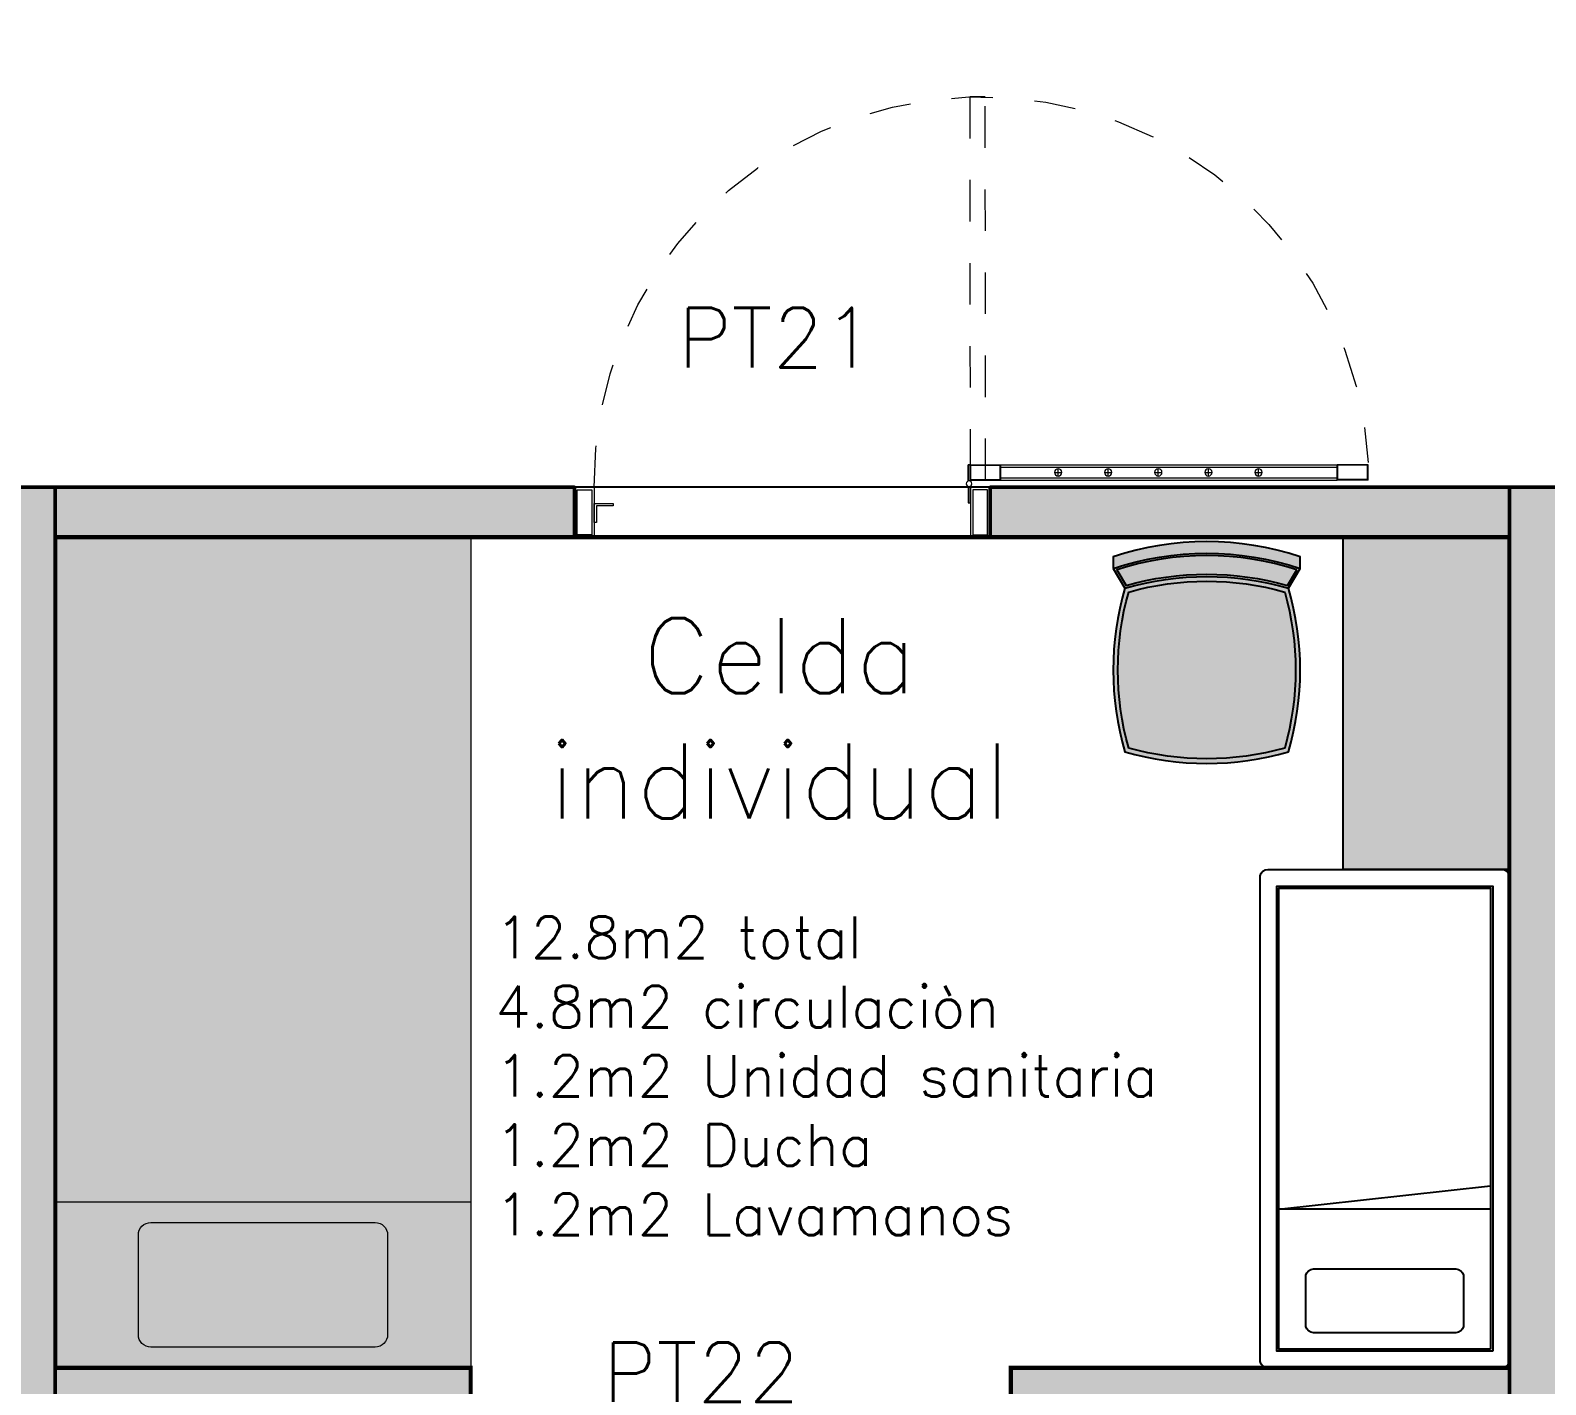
# Model space of a CAD drawing. Header units: metres. Extents: x 167 to 250, y 44 to 219.
# Drawn here: x 196.953 to 200.6, y 100.856 to 104.117 of the extents above; entities that cross this region are included whole.
import ezdxf

# ---------------------------------------------------------------- set-up
doc = ezdxf.new("R2010")
doc.units = ezdxf.units.M
doc.linetypes.add('$0$$7$HIDDEN', pattern=[0.375, 0.25, -0.125])
doc.linetypes.add('HIDDEN', pattern=[9.524999999999999, 6.35, -3.175])
for name, color, linetype, lineweight in [('A-CARP-MET', 166, 'Continuous', 13), ('A-MURO', 7, 'Continuous', 50), ('A-PLAN-3', 146, 'Continuous', 15), ('A-PLAN-ACHU5', 252, 'Continuous', 5), ('A-PROY', 6, 'HIDDEN', 9), ('A-PUER', 36, 'Continuous', 13), ('muros', 5, 'Continuous', 25)]:
    doc.layers.add(name, color=color, linetype=linetype, lineweight=lineweight)
doc.layers.add('A_MOBILIARIO', color=8, linetype='Continuous')
doc.layers.add('A_TEXTO', color=130, linetype='Continuous')
doc.styles.add('CORDENADAS', font='romans.shx', dxfattribs={"height": 1})
doc.styles.add('ING_75', font='swisscl.ttf', dxfattribs={"height": 0.15})
doc.dimstyles.new('ESC_1_75_ING', dxfattribs={"dimtxt": 0.15, "dimasz": 0.04, "dimexe": 0, "dimexo": 0, "dimgap": 0.0263, "dimtad": 1, "dimzin": 4, "dimdsep": 46, "dimtxsty": 'ING_75', "dimblk": 'ARCHTICK', "dimcen": 0.06, "dimse1": 1, "dimse2": 1, "dimclrd": 256, "dimclre": 2, "dimclrt": 1, "dimadec": 0, "dimazin": 0, "dimtfac": 1, "dimtix": 1, "dimtmove": 2, "dimatfit": 3, "dimldrblk": 'ARCHTICK', "dimfxl": 0, "dimtvp": 1.75, "dimtolj": 1, "dimtzin": 4, "dimarcsym": 0})

# ---------------------------------------------------------------- blocks, each defined once
blk = doc.blocks.new('Camastro sencillo')
at = {"true_color": 0xf2f2f2}
h = blk.add_hatch(color=7, dxfattribs=at)
h.dxf.hatch_style = 1
h.paths.add_polyline_path([(96.35373912448586, -6.714981265780494), (96.35373912448586, -4.714981265780494), (95.35373830660356, -4.714981347569534), (95.35373830660356, -6.714981347569534)])
at = {"layer": 'A-PLAN-3'}
blk.add_lwpolyline([(96.35373912448586, -6.714981265780494), (96.35373912448586, -4.714981265780494), (95.35373830660356, -4.714981347569534), (95.35373830660356, -6.714981347569534)], close=True, dxfattribs=at)
blk.add_lwpolyline([(95.5537475599021, -4.794980831002846), (95.5537475599021, -5.034980831002628, 0.414213562373095), (95.58374755990208, -5.064980831002828), (96.12374755990204, -5.064980831002828, 0.414213562373095), (96.15374755990224, -5.034980831002628), (96.15374755990224, -4.794980831002846, 0.414213562373095), (96.12374755990204, -4.764980831002646), (95.58374755990208, -4.764980831002646, 0.414213562373095)], format="xyb", close=True, dxfattribs=at)
blk.add_lwpolyline([(95.35374755990202, -5.114980831002555), (96.35373912448586, -5.114980831002555)], dxfattribs=at)
blk = doc.blocks.new('987dfg')
at = {"linetype": 'Continuous', "lineweight": 0}
blk.add_circle((-0.05049721979958122, -0.008753572488785721), 0.006794173723354803, dxfattribs=at)
at = {"layer": 'A-CARP-MET', "linetype": 'Continuous', "lineweight": 0}
for p, q in [((-0.04802906744589563, -0.0174193381292298), (-0.0480741938445135, -0.05450203006716947)), ((-0.04802906744589563, -0.0174193381292298), (0.02612836343723757, -0.01741933812900243)), ((-0.04656233891046213, -0.01893121569491996), (-0.04656233891046213, -0.05300875052034826)), ((-0.04656233891046213, -0.01893121569491996), (0.02461648587132004, -0.01893121569446521)), ((0.02461648587132004, -0.01893121569446521), (0.02461648587177478, -0.05300875051989351)), ((0.02612836343723757, -0.01741933812900243), (0.02612836343723757, -0.05452062808581104)), ((0.1550660409275224, -0.03596998310740673), (0.1727355302696196, -0.03596998310740673)), ((0.1639007855983436, -0.02713523843749499), (0.1639007855983436, -0.04480472777981959)), ((0.2756452332873778, -0.03596998310649724), (0.293314722629475, -0.03596998310695199)), ((0.284479977958199, -0.027135238435676), (0.284479977958199, -0.04480472777777322)), ((0.3962244256472331, -0.03596998310649724), (0.4138939149893304, -0.03596998310649724)), ((0.4050591703180544, -0.02713523843544863), (0.4050591703180544, -0.04480472777754585)), ((0.5168036180070885, -0.03596998310695199), (0.5344731073491857, -0.03596998310717936)), ((0.5256383626783645, -0.02713523843613075), (0.5256383626783645, -0.04480472777777322)), ((0.6373828103669439, -0.03596998310649724), (0.6550522997090411, -0.03596998310649724)), ((0.6462175550382199, -0.02713523843544863), (0.6462175550377651, -0.04480472777754585)), ((0.8357974200862373, -0.0174193381292298), (0.8357974200862373, -0.05452062808603841)), ((0.9099999999998545, -0.01741933812900243), (0.8357974200862373, -0.01741933812900243)), ((0.8373092976521548, -0.01893121569446521), (0.8373092976517, -0.05300875052012088)), ((0.9084881224343917, -0.01893121569491996), (0.8373092976521548, -0.01893121569446521)), ((0.9084881224343917, -0.01893121569491996), (0.908488122433937, -0.05300875052012088)), ((0.9099999999998545, -0.01741933812900243), (0.9099999999998545, -0.05452062808603841)), ((-0.04807421647637966, -0.05452062808626579), (0.02612836343769231, -0.05452062808558367)), ((-0.04656233891046213, -0.05300875052034826), (0.02461648587177478, -0.05300875051989351)), ((0.9099999999998545, -0.05452062808603841), (0.8357974200862373, -0.05452062808581104)), ((0.908488122433937, -0.05300875052012088), (0.8373092976517, -0.05300875052012088))]:
    blk.add_line(p, q, dxfattribs=at)
for points in [[(-0.9528813617430387, 0.1199999999998909), (-0.9999999999881766, 0.1199999999998909), (-0.9999999999881766, 0), (-0.9528813617430387, 0)], [(-0.9587711915237378, 0.1141101702191918), (-0.9941101702074775, 0.1141101702191918), (-0.9941101702074775, 0.005889829780699074), (-0.9587711915237378, 0.005889829780699074)], [(-0.04711863824513784, 0.1199999999998909), (0, 0.1199999999998909), (0, 0), (-0.04711863824513784, 0)], [(-0.04122880846443877, 0.1141101702191918), (-0.005889829780699074, 0.1141101702191918), (-0.005889829780699074, 0.005889829780699074), (-0.04122880846443877, 0.005889829780699074)], [(-0.9528813617430387, 0.03901348310864705), (-0.9068621583901404, 0.03901348310864705), (-0.9068621583901404, 0.04490331288934613), (-0.9469915319623396, 0.04490331288934613), (-0.9469915319623396, 0.08464806975553074), (-0.9528813617430387, 0.08464806975553074)]]:
    blk.add_lwpolyline(points, close=True, dxfattribs=at)
at = {"layer": 'A-CARP-MET', "linetype": 'Continuous', "lineweight": 0, "flags": 128}
for points in [[(-0.05258257613513706, -0.002252912935091445), (-0.05258257613513706, 0.03710128995680861), (-0.04794491489064967, 0.03710128995680861), (-0.04794491489064967, -0.002252912934864071)], [(-0.05266384217338782, -0.01518321093863051), (-0.0526638422020369, -0.05452062808626579), (-0.04807421647637966, -0.05452062808626579), (-0.04802630499398219, -0.01514928854089703)], [(-0.04802630499398219, -0.01514928854089703), (-0.04807421647637966, -0.05452062808626579), (-0.05266384217338782, -0.05452062808626579), (-0.05266377021143853, -0.01519304885687234)]]:
    blk.add_lwpolyline(points, dxfattribs=at)
at = {"layer": 'A-CARP-MET', "linetype": 'Continuous', "lineweight": 0}
for centre in [(0.1639007855987984, -0.03596998310717936), (0.284479977958199, -0.03596998310695199), (0.4050591703185091, -0.03596998310626986), (0.5256383626783645, -0.03596998310695199), (0.6462175550382199, -0.03596998310649724)]:
    blk.add_circle(centre, 0.008834744671074651, dxfattribs=at)
at = {"layer": 'A-PROY', "linetype": '$0$$7$HIDDEN', "lineweight": 0, "ltscale": 0.0075}
blk.add_lwpolyline([(-0.01092777748908702, -0.0174193381292298), (-0.01144935502134103, -0.9400000000000546), (-0.0485506449786044, -0.9400000000000546), (-0.04802906744589563, -0.0174193381292298)], close=True, dxfattribs=at)
blk.add_arc((-0.02073973222559289, -0.00823693052575436), 0.9321780218949176, 179.4937152713148, 356.8167757276705, dxfattribs=at)
at = {"layer": 'A-PUER', "linetype": 'Continuous', "lineweight": 0}
for p, q in [((0.02612836343723757, -0.01741933812900243), (0.8357974200862373, -0.0174193381292298)), ((0.02612836343723757, -0.02321703303960021), (0.8357974200862373, -0.02321703303778122)), ((0.02612836343723757, -0.04872293317475851), (0.8357974200862373, -0.04872293317339427)), ((0.02612836343769231, -0.05452062808558367), (0.8357974200862373, -0.05452062808603841))]:
    blk.add_line(p, q, dxfattribs=at)
blk = doc.blocks.new('CUNA PLANTA')
at = {"layer": 'A_MOBILIARIO'}
for points in [[(3254.052639319073, 1626.765634431117), (3254.052639319073, 1626.202420927517)], [(3255.237388946033, 1626.784027679317), (3254.067889692112, 1626.784027679317)], [(3255.252639319072, 1626.202420927517), (3255.252639319072, 1626.765634431117)], [(3254.870490600991, 1626.229027679317), (3254.870490600991, 1626.739027679317), (3254.814334207008, 1626.229027679317)], [(3255.152875313689, 1626.673499942266), (3255.029994783398, 1626.673499942266)], [(3255.014744410359, 1626.655480609349), (3255.014744410359, 1626.312574749285)], [(3255.168125686727, 1626.312574749285), (3255.168125686727, 1626.655480609349)], [(3255.029994783398, 1626.294555416368), (3255.152875313689, 1626.294555416368)], [(3254.067889692112, 1626.184027679317), (3255.237388946033, 1626.184027679317)]]:
    blk.add_lwpolyline(points, dxfattribs=at)
for points in [[(3255.212639319073, 1626.224027679317), (3255.212639319073, 1626.744027679317), (3254.092639319073, 1626.744027679317), (3254.092639319073, 1626.224027679316)], [(3255.207639319073, 1626.229027679317), (3255.207639319073, 1626.739027679317), (3254.097639319073, 1626.739027679317), (3254.097639319073, 1626.229027679316)]]:
    blk.add_lwpolyline(points, close=True, dxfattribs=at)
for centre, start, end in [((3254.071130930399, 1626.76582138873), 100.0945216386392, 180.5792635905284), ((3255.234147707746, 1626.76582138873), 359.4207364094715, 79.90547836137864), ((3255.033236021685, 1626.655293651678), 100.0945216386392, 180.5792635905284), ((3255.149634075402, 1626.655293651678), 359.4207364094715, 79.90547836137864), ((3255.033236021685, 1626.312761706956), 179.4207364094766, 259.9054783613586), ((3255.149634075402, 1626.312761706956), 280.0945216386195, 0.5792635905234478), ((3254.071130930399, 1626.202233969904), 179.4207364094766, 259.9054783613586), ((3255.234147707746, 1626.202233969904), 280.0945216386214, 0.5792635905234415)]:
    blk.add_arc(centre, 0.01849255641045999, start, end, dxfattribs=at)
blk = doc.blocks.new('SILLASASASA')
at = {"layer": 'A_MOBILIARIO', "true_color": 0xffffff}
h = blk.add_hatch(color=7, dxfattribs=at)
h.dxf.hatch_style = 1
edge = h.paths.add_edge_path()
edge.add_arc((3028.326373051444, 1145.720623481861), 0.7031250000020737, 73.739795291691, 106.260204708309, ccw=False)
edge.add_line((3028.523248051444, 1146.395623481863), (3028.570651011075, 1146.423748481862))
edge.add_line((3028.570651011075, 1146.423748481862), (3028.598776011075, 1146.423748481862))
edge.add_arc((3027.932623051444, 1146.198748481862), 0.7031249999999879, -18.662924884937013, 18.662924884954577, ccw=False)
edge.add_line((3028.598776011075, 1145.973748481862), (3028.570651011075, 1145.973748481862))
edge.add_line((3028.570651011075, 1145.973748481862), (3028.523248051444, 1146.001873481862))
edge.add_arc((3028.326373051444, 1146.676873481864), 0.7031250000020737, 253.739795291691, 286.260204708309, ccw=False)
edge.add_arc((3028.804498051445, 1146.198748481862), 0.7031250000015734, 163.7397952916806, 196.2602047083016, ccw=False)
at = {"color": 251}
for points in [[(3028.138592923644, 1146.010968354064, 0.1382993637587386), (3028.514153179243, 1146.010968354064, 0.1382993637587905), (3028.514153179243, 1146.386528609662, 0.1382993637587402), (3028.138592923644, 1146.386528609662, 0.13829936375876)], [(3028.567514835945, 1146.415347174081, -0.1592032488579813), (3028.567514835945, 1145.982149789643), (3028.529857344295, 1146.004492634075, 0.1397162940437601), (3028.529857344295, 1146.393004329649)]]:
    blk.add_lwpolyline(points, format="xyb", close=True, dxfattribs=at)
for centre, radius, start, end in [((3027.904498051443, 1146.198748481863), 0.7031250000012629, 341.3370751150412, 18.66292488495881), ((3027.848248051443, 1146.198748481863), 0.7031250000012573, 343.7397952917026, 16.26020470829737)]:
    blk.add_arc(centre, radius, start, end, dxfattribs=at)
at = {"layer": 'A_MOBILIARIO'}
blk.add_lwpolyline([(3028.129498051443, 1146.395623481863, -0.1428571428571262), (3028.523248051444, 1146.395623481863), (3028.570651011075, 1146.423748481862), (3028.598776011075, 1146.423748481862, -0.1643201794182411), (3028.598776011075, 1145.973748481862), (3028.570651011075, 1145.973748481862), (3028.523248051444, 1146.001873481862, -0.1428571428571262), (3028.129498051443, 1146.001873481862, -0.1428571428571391)], format="xyb", close=True, dxfattribs=at)
blk = doc.blocks.new('_ArchTick')
at = {"color": 0, "linetype": 'ByBlock', "const_width": 0.15}
blk.add_lwpolyline([(-0.5, -0.5), (0.5, 0.5)], dxfattribs=at)
blk = doc.blocks.new('*D606')
at = {"layer": 'Defpoints', "color": 0, "transparency": 16777216}
for p in [(199.3250814037355, 105.417902548556), (196.9016609892281, 103.0168957980339), (197.1650814048552, 103.0168957980339)]:
    blk.add_point(p, dxfattribs=at)
at = {"layer": 'muros', "lineweight": -2, "transparency": 16777216}
blk.add_line((196.9016609892281, 105.417902548556), (196.9016609892281, 103.0168957980339), dxfattribs=at)
at = {"layer": 'muros', "lineweight": -2, "transparency": 16777216, "xscale": 0.04, "yscale": 0.04, "zscale": 0.04}
for p, rotation in [((196.9016609892281, 105.417902548556), 90), ((196.9016609892281, 103.0168957980339), 270)]:
    blk.add_blockref('_ArchTick', p, dxfattribs=dict(at, rotation=rotation))
at = {"layer": 'muros', "color": 1, "transparency": 16777216, "insert": (196.7985425095426, 104.2173991732949), "char_height": 0.15, "attachment_point": 5, "rotation": 90, "style": 'ING_75'}
blk.add_mtext('\\A1;2.40', dxfattribs=at)

msp = doc.modelspace()

# ---------------------------------------------------------------- hatches: boundary and pattern name
at = {"layer": 'A-PLAN-ACHU5'}
h = msp.add_hatch(dxfattribs=at)
h.set_pattern_fill('AR-CONC', color=256, scale=0.0005, angle=180)
h.set_pattern_definition([(230, (216.029081348875, -81.53633659264187), (-0.09109233449800201, 0.007969542769451575), [0.009525, -0.104775]), (175, (216.029081348875, -81.53633659264187), (0.01762171071248464, -0.09552842261951758), [0.00762, -0.08382029208500001]), (280.4514447, (216.0214903453748, -81.53567246589182), (-0.07347062354517667, -0.08755887595609754), [0.00809500439999994, -0.08904512229999952]), (226.1842, (216.029081348875, -81.56173659264186), (-0.135539520446065, 0.02102116396636362), [0.01428749999999998, -0.1571624999999996]), (276.63555761, (216.0177863988747, -81.55998484264182), (-0.1187020670257516, -0.1237130622988607), [0.01214251157, -0.13356780408]), (171.18415117, (216.029081348875, -81.56173659264186), (-0.1187020670324886, -0.1237130622927663), [0.011429983535, -0.12572986596]), (201, (216.0163813488748, -81.55538659264175), (-0.07580719563456623, 0.05113259909354383), [0.009525, -0.104775]), (146, (216.0163813488748, -81.55538659264175), (-0.03090101417382357, -0.09209398306115962), [0.00762, -0.08381999999999999]), (251.4514449999999, (216.0100640825744, -81.5511255426918), (-0.1067082096393581, -0.04096138444295259), [0.00809500439999994, -0.08904496879999951]), (217.5, (216.029081348875, -81.53633659264187), (-0.001544301625295923, -0.04227751943657655), [0, -0.082804, 0, -0.08509, 0, -0.0841375]), (187.4999999999999, (216.029081348875, -81.53633659264187), (-0.03340983125515289, -0.05009028740905975), [0, -0.04851399999999999, 0, -0.080899, 0, -0.03206750000000001]), (147.5, (216.0574023488748, -81.53633659264187), (-0.06779529758343569, 0.002864371996336745), [0, -0.03175, 0, -0.09906000000000001, 0, -0.131445]), (137.5, (216.070102348875, -81.53633659264187), (-0.07406459069300902, -0.01271324551666649), [0, -0.041275, 0, -0.065786, 0, -0.093345])])
h.paths.add_polyline_path([(194.5929772444943, 100.8969023626844), (193.392977244494, 100.8968957980348), (193.392977244494, 102.8968957980348), (194.6429772445003, 102.8968957980348), (194.6429772445003, 103.016895798035), (193.2729772444941, 103.0168957980347), (193.2729772444941, 99.65689579803484), (194.4729772444939, 99.65689579803484), (194.4729772444939, 98.72473409182317), (194.9429746178839, 98.72473409182317), (194.9429746178839, 98.84473409182306), (194.5929772444943, 98.84492566497693), (194.5929772444943, 99.77689579803473), (193.392977244494, 99.77689579803473), (193.392977244494, 100.7768957980347), (194.5929772444943, 100.7769023626845)])
h.paths.add_polyline_path([(195.2929761726987, 98.84473562513153), (195.0929757438184, 98.84473674104379), (195.0929757438184, 98.7247367410439), (195.2929761726987, 98.72473562513142)])
h.paths.add_polyline_path([(195.6429773165587, 98.84473812685178), (195.4429768876785, 98.84473924276426), (195.4429768876785, 98.72473924276414), (195.6429773165587, 98.72473812685189)])
h.paths.add_polyline_path([(195.9929784604187, 98.84474062857225), (195.792978031539, 98.84474174448451), (195.792978031539, 98.72474174448462), (195.9929784604187, 98.72474062857236)], flags=17)
h.paths.add_polyline_path([(197.0129772444939, 103.0168957980347), (195.6429772444885, 103.016895798035), (195.6429772444885, 102.8968957980348), (196.892977244494, 102.8968957980348), (196.892977244494, 100.8968957980348), (195.892977244494, 100.8968954122413), (195.892977244494, 100.7768954122414), (196.892977244494, 100.7768957980347), (196.892977244494, 98.84473409182306), (196.1429799619978, 98.84473409182306), (196.1429799619978, 98.72473409182317), (197.0129772444939, 98.72473409182317)])
h = msp.add_hatch(dxfattribs=at)
h.set_pattern_fill('AR-CONC', color=256, scale=0.0005, angle=180)
h.set_pattern_definition([(230, (215.9090813488742, -81.53633659264187), (-0.09109233449800201, 0.007969542769451575), [0.009525, -0.104775]), (175, (215.9090813488742, -81.53633659264187), (0.01762171071248464, -0.09552842261951758), [0.00762, -0.08382029208500001]), (280.4514447, (215.901490345374, -81.53567246589182), (-0.07347062354517667, -0.08755887595609754), [0.008095004399999937, -0.08904512229999949]), (226.1842, (215.9090813488742, -81.56173659264186), (-0.135539520446065, 0.02102116396636362), [0.01428749999999998, -0.1571624999999996]), (276.63555761, (215.8977863988744, -81.55998484264182), (-0.1187020670257516, -0.1237130622988607), [0.01214251157, -0.13356780408]), (171.18415117, (215.9090813488742, -81.56173659264186), (-0.1187020670324886, -0.1237130622927663), [0.011429983535, -0.12572986596]), (201, (215.896381348874, -81.55538659264175), (-0.07580719563456623, 0.05113259909354383), [0.009525, -0.104775]), (146, (215.896381348874, -81.55538659264175), (-0.03090101417382357, -0.09209398306115962), [0.00762, -0.08381999999999999]), (251.4514449999999, (215.8900640825746, -81.5511255426918), (-0.1067082096393581, -0.04096138444295259), [0.008095004399999937, -0.08904496879999949]), (217.5, (215.9090813488742, -81.53633659264187), (-0.001544301625295923, -0.04227751943657655), [0, -0.082804, 0, -0.08509, 0, -0.0841375]), (187.4999999999999, (215.9090813488742, -81.53633659264187), (-0.03340983125515289, -0.05009028740905975), [0, -0.04851399999999999, 0, -0.080899, 0, -0.03206750000000001]), (147.5, (215.937402348874, -81.53633659264187), (-0.06779529758343569, 0.002864371996336745), [0, -0.03175, 0, -0.09906000000000001, 0, -0.131445]), (137.5, (215.9501023488742, -81.53633659264187), (-0.07406459069300902, -0.01271324551666649), [0, -0.041275, 0, -0.065786, 0, -0.093345])])
h.paths.add_polyline_path([(199.3129772444936, 100.8969023626846), (200.5129772444939, 100.8968957980351), (200.5129772444939, 102.8968957980351), (199.2629772444875, 102.8968957980351), (199.2629772444875, 103.016895798035), (200.6329772444938, 103.016895798035), (200.6329772444938, 99.65689579803484), (199.4329772444939, 99.65689579803484), (199.4329772444939, 98.7247340918234), (198.9629798711039, 98.7247340918234), (198.9629798711039, 98.84473409182328), (199.3129772444936, 98.84492566497693), (199.3129772444936, 99.77689579803473), (200.5129772444939, 99.77689579803473), (200.5129772444939, 100.7768957980347), (199.3129772444936, 100.7769023626847)])
h.paths.add_polyline_path([(198.6129783162892, 98.84473562513176), (198.8129787451694, 98.84473674104402), (198.8129787451694, 98.72473674104413), (198.6129783162892, 98.72473562513142)])
h.paths.add_polyline_path([(198.2629771724291, 98.84473812685201), (198.4629776013094, 98.84473924276426), (198.4629776013094, 98.72473924276437), (198.2629771724291, 98.72473812685212)])
h.paths.add_polyline_path([(197.9129760285691, 98.84474062857225), (198.1129764574489, 98.84474174448451), (198.1129764574489, 98.72474174448462), (197.9129760285691, 98.72474062857236)], flags=17)
h.paths.add_polyline_path([(196.892977244494, 103.016895798035), (198.2629772444993, 103.016895798035), (198.2629772444993, 102.8968957980351), (197.0129772444939, 102.8968957980351), (197.0129772444939, 100.8968957980351), (198.0129772444939, 100.8968954122415), (198.0129772444939, 100.7768954122416), (197.0129772444939, 100.7768957980347), (197.0129772444939, 98.84473409182328), (197.7629745269901, 98.84473409182328), (197.7629745269901, 98.7247340918234), (196.892977244494, 98.7247340918234)])
h = msp.add_hatch(dxfattribs=at)
h.set_pattern_fill('AR-CONC', color=256, scale=0.0005, angle=180)
h.set_pattern_definition([(230, (223.2690813488739, -81.53633659264187), (-0.09109233449800201, 0.007969542769451575), [0.009525, -0.104775]), (175, (223.2690813488739, -81.53633659264187), (0.01762171071248464, -0.09552842261951758), [0.00762, -0.08382029208500001]), (280.4514447, (223.2614903453737, -81.53567246589182), (-0.07347062354517667, -0.08755887595609754), [0.008095004399999939, -0.0890451222999995]), (226.1842, (223.2690813488739, -81.56173659264186), (-0.135539520446065, 0.02102116396636362), [0.01428749999999998, -0.1571624999999996]), (276.63555761, (223.257786398874, -81.55998484264182), (-0.1187020670257516, -0.1237130622988607), [0.01214251157, -0.13356780408]), (171.18415117, (223.2690813488739, -81.56173659264186), (-0.1187020670324886, -0.1237130622927663), [0.011429983535, -0.12572986596]), (201, (223.2563813488737, -81.55538659264175), (-0.07580719563456623, 0.05113259909354383), [0.009525, -0.104775]), (146, (223.2563813488737, -81.55538659264175), (-0.03090101417382357, -0.09209398306115962), [0.00762, -0.08381999999999999]), (251.4514449999999, (223.2500640825738, -81.5511255426918), (-0.1067082096393581, -0.04096138444295259), [0.008095004399999939, -0.0890449687999995]), (217.5, (223.2690813488739, -81.53633659264187), (-0.001544301625295923, -0.04227751943657655), [0, -0.082804, 0, -0.08509, 0, -0.0841375]), (187.4999999999999, (223.2690813488739, -81.53633659264187), (-0.03340983125515289, -0.05009028740905975), [0, -0.04851399999999999, 0, -0.080899, 0, -0.03206750000000001]), (147.5, (223.2974023488737, -81.53633659264187), (-0.06779529758343569, 0.002864371996336745), [0, -0.03175, 0, -0.09906000000000001, 0, -0.131445]), (137.5, (223.3101023488739, -81.53633659264187), (-0.07406459069300902, -0.01271324551666649), [0, -0.041275, 0, -0.065786, 0, -0.093345])])
h.paths.add_polyline_path([(201.8329772444936, 100.8969023626844), (200.6329772444933, 100.8968957980348), (200.6329772444933, 102.8968957980348), (201.8829772444992, 102.8968957980348), (201.8829772444992, 103.016895798035), (200.5129772444934, 103.0168957980347), (200.5129772444934, 99.65689579803484), (201.7129772444932, 99.65689579803484), (201.7129772444932, 98.72473409182317), (202.1829746178832, 98.72473409182317), (202.1829746178832, 98.84473409182306), (201.8329772444936, 98.84492566497693), (201.8329772444936, 99.77689579803473), (200.6329772444933, 99.77689579803473), (200.6329772444933, 100.7768957980347), (201.8329772444936, 100.7769023626845)])
h.paths.add_polyline_path([(202.532976172698, 98.84473562513153), (202.3329757438178, 98.84473674104379), (202.3329757438178, 98.7247367410439), (202.532976172698, 98.72473562513142)])
h.paths.add_polyline_path([(202.882977316558, 98.84473812685178), (202.6829768876778, 98.84473924276426), (202.6829768876778, 98.72473924276414), (202.882977316558, 98.72473812685189)])
h.paths.add_polyline_path([(203.2329784604181, 98.84474062857225), (203.0329780315383, 98.84474174448451), (203.0329780315383, 98.72474174448462), (203.2329784604181, 98.72474062857236)], flags=17)
h.paths.add_polyline_path([(204.2529772444932, 103.0168957980347), (202.8829772444874, 103.016895798035), (202.8829772444874, 102.8968957980348), (204.1329772444933, 102.8968957980348), (204.1329772444933, 100.8968957980348), (203.1329772444933, 100.8968954122413), (203.1329772444933, 100.7768954122414), (204.1329772444933, 100.7768957980347), (204.1329772444933, 98.84473409182306), (203.3829799619971, 98.84473409182306), (203.3829799619971, 98.72473409182317), (204.2529772444932, 98.72473409182317)])
at = {"layer": 'A_MOBILIARIO', "true_color": 0xffffff}
h = msp.add_hatch(color=7, dxfattribs=at)
h.dxf.hatch_style = 1
h.paths.add_polyline_path([(200.5129770627514, 102.0968957980344), (200.1129771536225, 102.0968957980344), (200.1129771536225, 102.8968957980351), (200.5129772444939, 102.8968957980351)])

# ---------------------------------------------------------------- linework, layer by layer
at = {"color": 3, "const_width": 0.01}
msp.add_lwpolyline([(197.0129772444939, 102.8968957980351), (200.5129772444939, 102.8968957980351), (200.5129772444939, 100.8968957980351), (199.3129772444936, 100.8968957980351), (199.3129772444936, 100.7768957980347), (200.5129772444939, 100.7768957980347), (200.5129772444939, 99.77689579803473), (199.3129772444936, 99.77689579803473), (199.3129772444936, 98.84473409182328), (197.0129772444939, 98.84473409182328), (197.0129772444939, 100.7768957980347), (198.0129772444939, 100.7768957980347), (198.0129772444939, 100.8968957980351), (197.0129772444939, 100.8968957980351)], close=True, dxfattribs=at)
at = {"layer": 'A-MURO'}
for points in [[(196.1429799619978, 98.72473409182317), (197.0129772444939, 98.72473409182317), (197.0129772444939, 103.0168957980347), (195.6429772444885, 103.016895798035), (195.6429772444885, 102.8968957980348), (196.892977244494, 102.8968957980348), (196.892977244494, 100.8968957980348), (195.892977244494, 100.8968957980348), (195.892977244494, 100.7768957980347), (196.892977244494, 100.7768957980347), (196.892977244494, 98.84473409182306), (196.1429799619978, 98.84473409182306), (196.1429799619978, 98.72450937506028)], [(197.7629745269901, 98.7247340918234), (196.892977244494, 98.7247340918234), (196.892977244494, 103.016895798035), (198.2629772444993, 103.016895798035), (198.2629772444993, 102.8968957980351), (197.0129772444939, 102.8968957980351), (197.0129772444939, 100.8968957980351), (198.0129772444939, 100.8968957980351), (198.0129772444939, 100.7768957980347), (197.0129772444939, 100.7768957980347), (197.0129772444939, 98.84473409182328), (197.7629745269901, 98.84473409182328), (197.7629745269901, 98.72450937506028)], [(198.9629798711039, 98.8447341737392), (198.9629798711039, 98.7247340918234), (199.4329772444939, 98.7247340918234), (199.4329772444939, 99.65689579803484), (200.6329772444938, 99.65689579803484), (200.6329772444938, 103.016895798035), (199.2629772444875, 103.016895798035), (199.2629772444875, 102.8968957980351), (200.5129772444939, 102.8968957980351), (200.5129772444939, 100.8968957980351), (199.3129772444936, 100.8969023626846), (199.3129772444936, 100.7769023626847), (200.5129772444939, 100.7768957980347), (200.5129772444939, 99.77689579803473), (199.3129772444936, 99.77689579803473), (199.3129772444936, 98.84492566497693), (198.9629798711039, 98.84473409182328)], [(202.1829746178832, 98.84473417373897), (202.1829746178832, 98.72473409182317), (201.7129772444932, 98.72473409182317), (201.7129772444932, 99.65689579803484), (200.5129772444934, 99.65689579803484), (200.5129772444934, 103.0168957980347), (201.8829772444992, 103.016895798035), (201.8829772444992, 102.8968957980348), (200.6329772444933, 102.8968957980348), (200.6329772444933, 100.8968957980348), (201.8329772444936, 100.8969023626844), (201.8329772444936, 100.7769023626845), (200.6329772444933, 100.7768957980347), (200.6329772444933, 99.77689579803473), (201.8329772444936, 99.77689579803473), (201.8329772444936, 98.84492566497693), (202.1829746178832, 98.84473409182306)]]:
    msp.add_lwpolyline(points, dxfattribs=at)
at = {"layer": 'A_MOBILIARIO'}
msp.add_lwpolyline([(200.5129770627514, 102.0968957980344), (200.1129771536225, 102.0968957980344), (200.1129771536225, 102.8968957980351), (200.5129772444939, 102.8968957980351)], close=True, dxfattribs=at)
at = {"layer": 'muros', "color": 242, "true_color": 0xcd2027}
msp.add_lwpolyline([(215.2409922454351, 105.4177930229963), (215.2409922454351, 104.6951958164933), (215.7272464599457, 104.2089416019832), (215.7272464599453, 103.0168957980347), (178.9547486955098, 103.0168957980338), (178.9547486955098, 105.4177930229963), (215.2409922454351, 105.4177930229963)], dxfattribs=at)

# ---------------------------------------------------------------- block references
at = {"color": 3, "xscale": -1, "rotation": 180}
msp.add_blockref('Camastro sencillo', (101.6592389378898, 96.18191453225427), dxfattribs=at)
at = {"layer": 'A_MOBILIARIO', "xscale": -1}
for name, p, rotation in [('987dfg', (199.2629772444875, 103.016895798035), 180), ('SILLASASASA', (-946.4141463124556, -2925.749349776386), 270), ('CUNA PLANTA', (1826.697004923811, 3356.149535117107), 90)]:
    msp.add_blockref(name, p, dxfattribs=dict(at, rotation=rotation))

# ---------------------------------------------------------------- texts
at = {"layer": 'A_TEXTO', "color": 2, "char_height": 0.1434550687127259, "attachment_point": 1, "style": 'CORDENADAS'}
for s, insert in [('\\pxqc;  PT21', (197.9347821948635, 103.4491393826803)), ('\\pxqc;  PT22', (197.7541374607109, 100.9580136127905))]:
    msp.add_mtext_dynamic_manual_height_columns(s, width=1.431090202450969, gutter_width=10.7189543030325, heights=[0], dxfattribs=dict(at, insert=insert))
at = {"layer": 'A_TEXTO', "color": 1, "insert": (198.1566345189173, 102.7019920324042), "char_height": 0.1810289480162841, "attachment_point": 1, "style": 'CORDENADAS'}
msp.add_mtext_dynamic_manual_height_columns('\\pxqc;Celda \\Pindividual', width=1.200049516826044, gutter_width=9.051447400814206, heights=[0], dxfattribs=at)
at = {"layer": 'A_TEXTO', "insert": (198.0720522278957, 101.9832784723595), "char_height": 0.1, "attachment_point": 1, "style": 'CORDENADAS'}
msp.add_mtext_dynamic_manual_height_columns('12.8m2 total\\P4.8m2 circulaciòn\\P1.2m2 Unidad sanitaria\\P1.2m2 Ducha\\P1.2m2 Lavamanos', width=1.786714285714285, gutter_width=10.7189543030325, heights=[0], dxfattribs=at)

# ---------------------------------------------------------------- dimensions: what is measured, and where the dimension line sits
at = {"layer": 'muros', "color": 114, "true_color": 0x139b48}
dim = msp.add_linear_dim(base=(196.9016609892281, 103.0168957980339), p1=(199.3250814037353, 105.417902548556), p2=(197.1650814048551, 103.0168957980338), angle=270, dimstyle='ESC_1_75_ING', dxfattribs=at)
dim.commit()
dim.dimension.update_dxf_attribs({"geometry": '*D606', "text_midpoint": (196.7985425095426, 104.2173991732949)})

doc.saveas('drawing.dxf')
